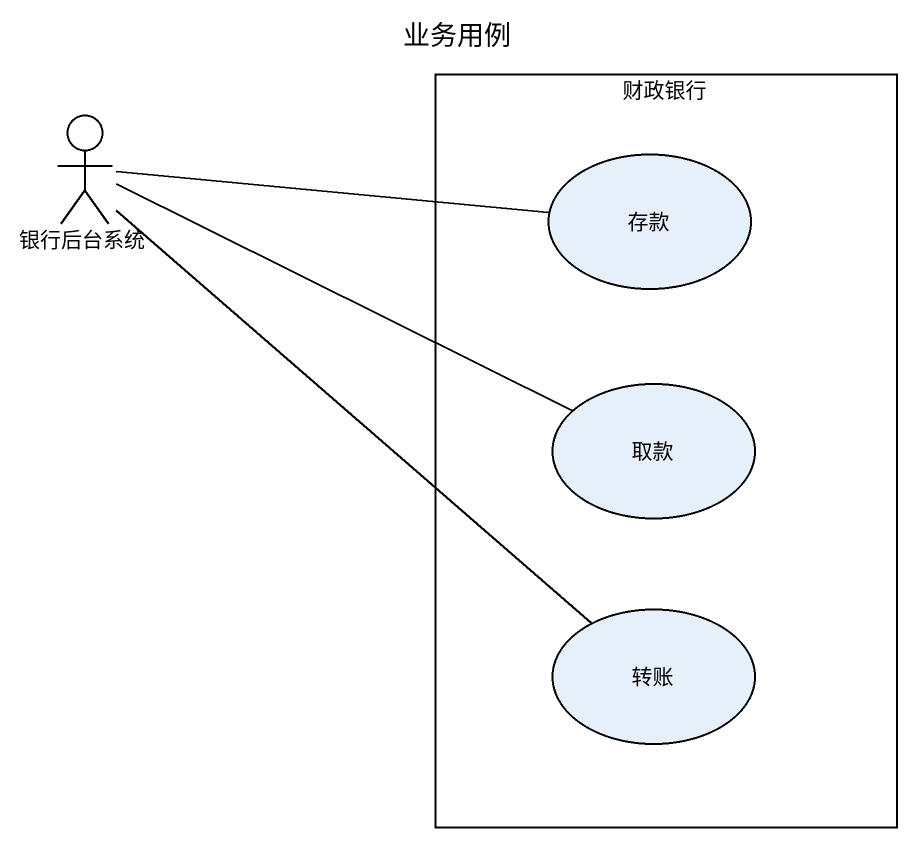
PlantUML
@startuml
title 业务用例
actor 银行后台系统
rectangle 财政银行 {
  usecase 存款
  usecase 取款
  usecase 转账
}
银行后台系统 -right- 存款
银行后台系统 -right- 取款
银行后台系统 -right- 转账
@enduml
